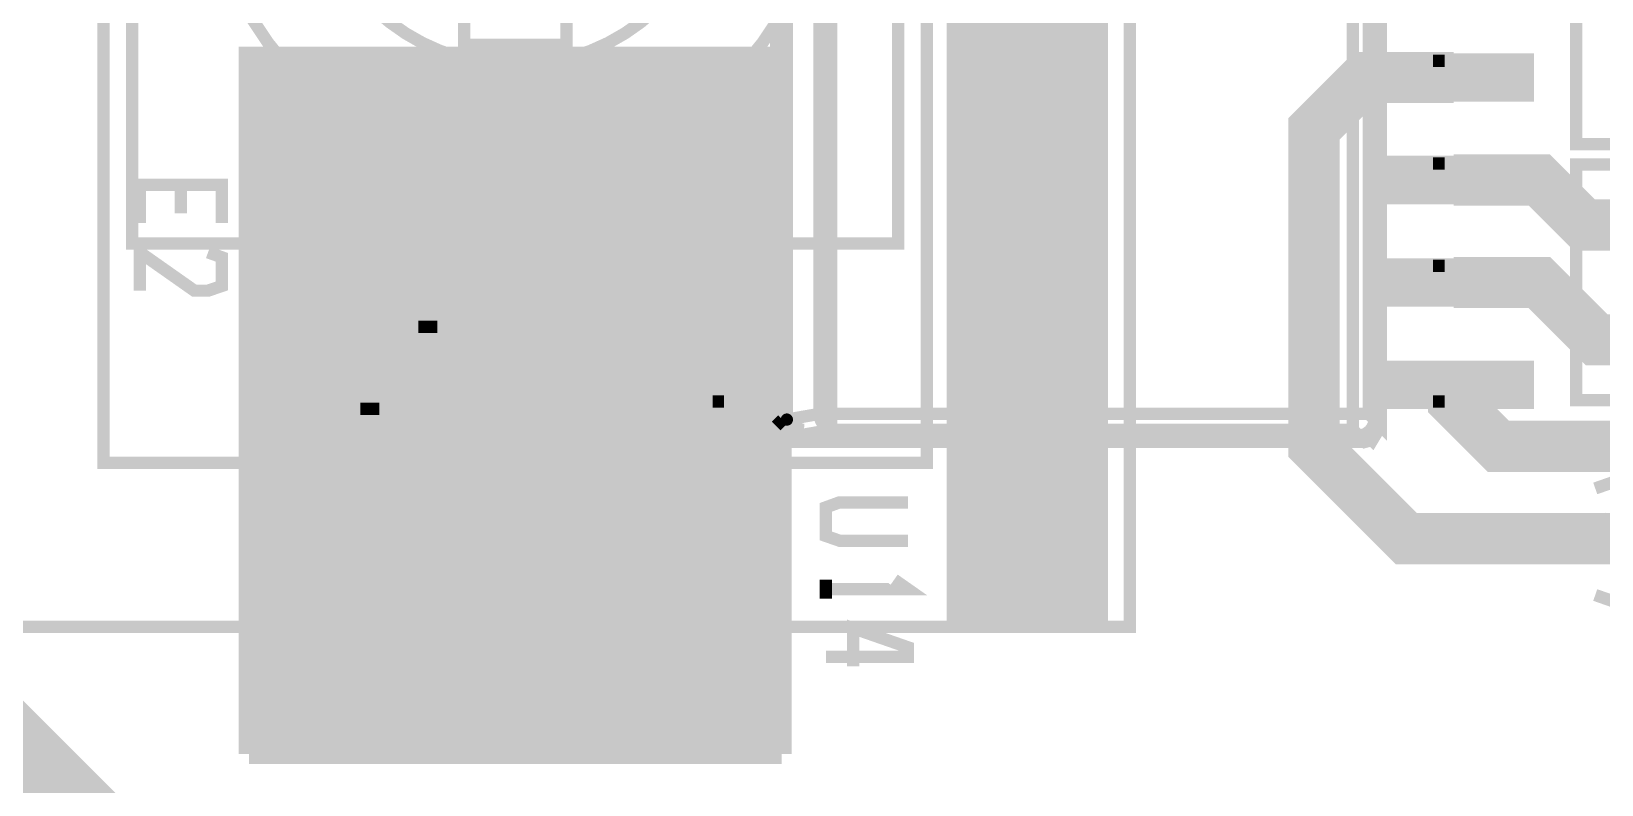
# Model space of a CAD drawing. Extents: x -18 to 155, y -91 to 215.
# Drawn here: x 21.94 to 41.41, y 188.72 to 198.06 of the extents above; entities that cross this region are included whole.
import ezdxf

# ---------------------------------------------------------------- set-up
doc = ezdxf.new("R2010")
doc.units = 0
doc.header["$MEASUREMENT"] = 0
doc.layers.get('0').update_dxf_attribs({"linetype": 'CONTINUOUS'})
for name, color, linetype in [('25-334-0_BOT', 7, 'CONTINUOUS'), ('25-334-0_DRD', 7, 'CONTINUOUS'), ('25-334-0_DRL', 2, 'CONTINUOUS'), ('25-334-0_IN1', 4, 'CONTINUOUS'), ('25-334-0_IN2', 3, 'CONTINUOUS'), ('25-334-0_SMB', 5, 'CONTINUOUS'), ('25-334-0_SMT', 10, 'CONTINUOUS'), ('25-334-0_SPT', 14, 'CONTINUOUS'), ('25-334-0_SSB', 9, 'CONTINUOUS'), ('25-334-0_SST', 12, 'CONTINUOUS'), ('25-334-0_TOP', 11, 'CONTINUOUS'), ('THRUHOLE_TAP', 15, 'CONTINUOUS')]:
    doc.layers.add(name, color=color, linetype=linetype)

# ---------------------------------------------------------------- blocks, each defined once
blk = doc.blocks.new('ROUND_19')
at = {"const_width": 1.24968}
blk.add_lwpolyline([(-0.62484, 0, 1), (0.62484, 0, 1)], format="xyb", close=True, dxfattribs=at)
blk = doc.blocks.new('ROUND_74')
at = {"const_width": 0.7493}
blk.add_lwpolyline([(-0.37465, 0, 1), (0.37465, 0, 1)], format="xyb", close=True, dxfattribs=at)
blk = doc.blocks.new('RECTANGLE_53')
blk.add_solid([(0.99949, 2.20472), (0.99949, -2.20472), (-0.99949, 2.20472), (-0.99949, -2.20472)])
blk = doc.blocks.new('RECTANGLE_54')
blk.add_solid([(0.99949, 0.29972), (0.99949, -0.29972), (-0.99949, 0.29972), (-0.99949, -0.29972)])
blk = doc.blocks.new('ROUND_71')
at = {"const_width": 0.0762}
blk.add_lwpolyline([(-0.0381, 0, 1), (0.0381, 0, 1)], format="xyb", close=True, dxfattribs=at)

msp = doc.modelspace()

# ---------------------------------------------------------------- linework, layer by layer
at = {"layer": '25-334-0_BOT', "const_width": 0.254}
for points in [[(31.242, 197.739), (24.638, 197.739), (24.638, 189.103)], [(24.8666, 197.739), (24.8666, 189.103)], [(25.0952, 197.739), (25.0952, 189.103)], [(25.3238, 197.739), (25.3238, 189.103)], [(25.5524, 197.739), (25.5524, 189.103)], [(25.781, 197.739), (25.781, 189.103)], [(26.0096, 197.739), (26.0096, 189.103)], [(26.2382, 197.739), (26.2382, 189.103)], [(26.4668, 197.739), (26.4668, 189.103)], [(26.6954, 197.739), (26.6954, 189.103)], [(26.924, 197.739), (26.924, 189.103)], [(27.1526, 197.739), (27.1526, 189.103)], [(27.3812, 197.739), (27.3812, 189.103)], [(27.6098, 197.739), (27.6098, 189.103)], [(27.8384, 197.739), (27.8384, 189.103)], [(28.067, 197.739), (28.067, 189.103)], [(28.2956, 197.739), (28.2956, 189.103)], [(28.5242, 197.739), (28.5242, 189.103)], [(28.7528, 197.739), (28.7528, 189.103)], [(28.9814, 197.739), (28.9814, 189.103)], [(29.21, 197.739), (29.21, 189.103)], [(29.4386, 197.739), (29.4386, 189.103)], [(29.6672, 197.739), (29.6672, 189.103)], [(29.8958, 197.739), (29.8958, 189.103)], [(30.1244, 197.739), (30.1244, 189.103)], [(30.353, 197.739), (30.353, 189.103)], [(30.5816, 197.739), (30.5816, 189.103)], [(30.8102, 197.739), (30.8102, 189.103)], [(31.0388, 197.739), (31.0388, 189.103)], [(31.242, 197.739), (31.242, 189.103)], [(31.242, 197.5612), (24.638, 197.5612)], [(31.242, 197.3326), (24.638, 197.3326)], [(31.242, 197.104), (24.638, 197.104)], [(31.242, 196.8754), (24.638, 196.8754)], [(31.242, 196.6468), (24.638, 196.6468)], [(31.242, 196.4182), (24.638, 196.4182)], [(31.242, 196.1896), (24.638, 196.1896)], [(31.242, 195.961), (24.638, 195.961)], [(31.242, 195.7324), (24.638, 195.7324)], [(31.242, 195.5038), (24.638, 195.5038)], [(31.242, 195.2752), (24.638, 195.2752)], [(31.242, 195.0466), (24.638, 195.0466)], [(31.242, 194.818), (24.638, 194.818)], [(31.242, 194.5894), (24.638, 194.5894)], [(31.242, 194.3608), (24.638, 194.3608)], [(31.242, 194.1322), (24.638, 194.1322)], [(31.242, 193.9036), (24.638, 193.9036)], [(31.242, 193.675), (24.638, 193.675)], [(31.242, 193.4464), (24.638, 193.4464)], [(31.242, 193.2178), (24.638, 193.2178)], [(31.242, 192.9892), (24.638, 192.9892)], [(31.242, 192.7606), (24.638, 192.7606)], [(31.242, 192.532), (24.638, 192.532)], [(31.242, 192.3034), (24.638, 192.3034)], [(31.242, 192.0748), (24.638, 192.0748)], [(31.242, 191.8462), (24.638, 191.8462)], [(31.242, 191.6176), (24.638, 191.6176)], [(31.242, 191.389), (24.638, 191.389)], [(31.242, 191.1604), (24.638, 191.1604)], [(31.242, 190.9318), (24.638, 190.9318)], [(31.242, 190.7032), (24.638, 190.7032)], [(31.242, 190.4746), (24.638, 190.4746)], [(31.242, 190.246), (24.638, 190.246)], [(31.242, 190.0174), (24.638, 190.0174)], [(31.242, 189.7888), (24.638, 189.7888)], [(31.242, 189.5602), (24.638, 189.5602)], [(31.242, 189.3316), (24.638, 189.3316)], [(25.019, 189.103), (24.638, 189.103)], [(31.242, 189.103), (25.019, 189.103)]]:
    msp.add_lwpolyline(points, dxfattribs=at)
at = {"layer": '25-334-0_DRD', "const_width": 0.254}
for points in [[(25.4, 195.326), (26.035, 195.961)], [(25.4, 195.834), (25.4, 195.326)], [(26.035, 195.199), (25.4, 195.834)], [(26.035, 195.961), (26.67, 195.326)], [(26.67, 195.834), (26.035, 195.199)], [(26.67, 195.326), (26.67, 195.834)]]:
    msp.add_lwpolyline(points, dxfattribs=at)
at = {"layer": '25-334-0_DRL', "const_width": 1.99898}
for points in [[(34.29, 190.754), (34.29, 204.597)], [(20.447, 204.216), (20.447, 189.738), (24.765, 185.42)]]:
    msp.add_lwpolyline(points, dxfattribs=at)
at = {"layer": '25-334-0_IN1', "const_width": 0.254}
for points in [[(31.242, 197.739), (24.638, 197.739), (24.638, 189.103)], [(24.8666, 197.739), (24.8666, 189.103)], [(25.0952, 197.739), (25.0952, 189.103)], [(25.3238, 197.739), (25.3238, 189.103)], [(25.5524, 197.739), (25.5524, 189.103)], [(25.781, 197.739), (25.781, 189.103)], [(26.0096, 197.739), (26.0096, 189.103)], [(26.2382, 197.739), (26.2382, 189.103)], [(26.4668, 197.739), (26.4668, 189.103)], [(26.6954, 197.739), (26.6954, 189.103)], [(26.924, 197.739), (26.924, 189.103)], [(27.1526, 197.739), (27.1526, 189.103)], [(27.3812, 197.739), (27.3812, 189.103)], [(27.6098, 197.739), (27.6098, 189.103)], [(27.8384, 197.739), (27.8384, 189.103)], [(28.067, 197.739), (28.067, 189.103)], [(28.2956, 197.739), (28.2956, 189.103)], [(28.5242, 197.739), (28.5242, 189.103)], [(28.7528, 197.739), (28.7528, 189.103)], [(28.9814, 197.739), (28.9814, 189.103)], [(29.21, 197.739), (29.21, 189.103)], [(29.4386, 197.739), (29.4386, 189.103)], [(29.6672, 197.739), (29.6672, 189.103)], [(29.8958, 197.739), (29.8958, 189.103)], [(30.1244, 197.739), (30.1244, 189.103)], [(30.353, 197.739), (30.353, 189.103)], [(30.5816, 197.739), (30.5816, 189.103)], [(30.8102, 197.739), (30.8102, 189.103)], [(31.0388, 197.739), (31.0388, 189.103)], [(31.242, 197.739), (31.242, 189.103)], [(31.242, 197.5612), (24.638, 197.5612)], [(31.242, 197.3326), (24.638, 197.3326)], [(31.242, 197.104), (24.638, 197.104)], [(31.242, 196.8754), (24.638, 196.8754)], [(31.242, 196.6468), (24.638, 196.6468)], [(31.242, 196.4182), (24.638, 196.4182)], [(31.242, 196.1896), (24.638, 196.1896)], [(31.242, 195.961), (24.638, 195.961)], [(31.242, 195.7324), (24.638, 195.7324)], [(31.242, 195.5038), (24.638, 195.5038)], [(31.242, 195.2752), (24.638, 195.2752)], [(31.242, 195.0466), (24.638, 195.0466)], [(31.242, 194.818), (24.638, 194.818)], [(31.242, 194.5894), (24.638, 194.5894)], [(31.242, 194.3608), (24.638, 194.3608)], [(31.242, 194.1322), (24.638, 194.1322)], [(31.242, 193.9036), (24.638, 193.9036)], [(31.242, 193.675), (24.638, 193.675)], [(31.242, 193.4464), (24.638, 193.4464)], [(31.242, 193.2178), (24.638, 193.2178)], [(31.242, 192.9892), (24.638, 192.9892)], [(31.242, 192.7606), (24.638, 192.7606)], [(31.242, 192.532), (24.638, 192.532)], [(31.242, 192.3034), (24.638, 192.3034)], [(31.242, 192.0748), (24.638, 192.0748)], [(31.242, 191.8462), (24.638, 191.8462)], [(31.242, 191.6176), (24.638, 191.6176)], [(31.242, 191.389), (24.638, 191.389)], [(31.242, 191.1604), (24.638, 191.1604)], [(31.242, 190.9318), (24.638, 190.9318)], [(31.242, 190.7032), (24.638, 190.7032)], [(31.242, 190.4746), (24.638, 190.4746)], [(31.242, 190.246), (24.638, 190.246)], [(31.242, 190.0174), (24.638, 190.0174)], [(31.242, 189.7888), (24.638, 189.7888)], [(31.242, 189.5602), (24.638, 189.5602)], [(31.242, 189.3316), (24.638, 189.3316)], [(25.019, 189.103), (24.638, 189.103)], [(31.242, 189.103), (25.019, 189.103)]]:
    msp.add_lwpolyline(points, dxfattribs=at)
at = {"layer": '25-334-0_IN2', "const_width": 0.254}
for points in [[(31.242, 197.739), (24.638, 197.739), (24.638, 189.103)], [(24.8666, 197.739), (24.8666, 189.103)], [(25.0952, 197.739), (25.0952, 189.103)], [(25.3238, 197.739), (25.3238, 189.103)], [(25.5524, 197.739), (25.5524, 189.103)], [(25.781, 197.739), (25.781, 189.103)], [(26.0096, 197.739), (26.0096, 189.103)], [(26.2382, 197.739), (26.2382, 189.103)], [(26.4668, 197.739), (26.4668, 189.103)], [(26.6954, 197.739), (26.6954, 189.103)], [(26.924, 197.739), (26.924, 189.103)], [(27.1526, 197.739), (27.1526, 189.103)], [(27.3812, 197.739), (27.3812, 189.103)], [(27.6098, 197.739), (27.6098, 189.103)], [(27.8384, 197.739), (27.8384, 189.103)], [(28.067, 197.739), (28.067, 189.103)], [(28.2956, 197.739), (28.2956, 189.103)], [(28.5242, 197.739), (28.5242, 189.103)], [(28.7528, 197.739), (28.7528, 189.103)], [(28.9814, 197.739), (28.9814, 189.103)], [(29.21, 197.739), (29.21, 189.103)], [(29.4386, 197.739), (29.4386, 189.103)], [(29.6672, 197.739), (29.6672, 189.103)], [(29.8958, 197.739), (29.8958, 189.103)], [(30.1244, 197.739), (30.1244, 189.103)], [(30.353, 197.739), (30.353, 189.103)], [(30.5816, 197.739), (30.5816, 189.103)], [(30.8102, 197.739), (30.8102, 189.103)], [(31.0388, 197.739), (31.0388, 189.103)], [(31.242, 197.739), (31.242, 189.103)], [(31.242, 197.5612), (24.638, 197.5612)], [(31.242, 197.3326), (24.638, 197.3326)], [(31.242, 197.104), (24.638, 197.104)], [(31.242, 196.8754), (24.638, 196.8754)], [(31.242, 196.6468), (24.638, 196.6468)], [(31.242, 196.4182), (24.638, 196.4182)], [(31.242, 196.1896), (24.638, 196.1896)], [(31.242, 195.961), (24.638, 195.961)], [(31.242, 195.7324), (24.638, 195.7324)], [(31.242, 195.5038), (24.638, 195.5038)], [(31.242, 195.2752), (24.638, 195.2752)], [(31.242, 195.0466), (24.638, 195.0466)], [(31.242, 194.818), (24.638, 194.818)], [(31.242, 194.5894), (24.638, 194.5894)], [(31.242, 194.3608), (24.638, 194.3608)], [(31.242, 194.1322), (24.638, 194.1322)], [(31.242, 193.9036), (24.638, 193.9036)], [(31.242, 193.675), (24.638, 193.675)], [(31.242, 193.4464), (24.638, 193.4464)], [(31.242, 193.2178), (24.638, 193.2178)], [(31.242, 192.9892), (24.638, 192.9892)], [(31.242, 192.7606), (24.638, 192.7606)], [(31.242, 192.532), (24.638, 192.532)], [(31.242, 192.3034), (24.638, 192.3034)], [(31.242, 192.0748), (24.638, 192.0748)], [(31.242, 191.8462), (24.638, 191.8462)], [(31.242, 191.6176), (24.638, 191.6176)], [(31.242, 191.389), (24.638, 191.389)], [(31.242, 191.1604), (24.638, 191.1604)], [(31.242, 190.9318), (24.638, 190.9318)], [(31.242, 190.7032), (24.638, 190.7032)], [(31.242, 190.4746), (24.638, 190.4746)], [(31.242, 190.246), (24.638, 190.246)], [(31.242, 190.0174), (24.638, 190.0174)], [(31.242, 189.7888), (24.638, 189.7888)], [(31.242, 189.5602), (24.638, 189.5602)], [(31.242, 189.3316), (24.638, 189.3316)], [(25.019, 189.103), (24.638, 189.103)], [(31.242, 189.103), (25.019, 189.103)]]:
    msp.add_lwpolyline(points, dxfattribs=at)
at = {"layer": '25-334-0_SSB', "const_width": 0.1524}
for points in [[(35.56, 209.2198), (33.0454, 209.2198), (33.0454, 212.2678), (35.56, 212.2678), (35.56, 209.2198), (35.56, 190.6778), (7.62, 190.6778), (7.62, 209.2198), (10.1346, 209.2198), (10.1346, 212.2678), (7.62, 212.2678), (7.62, 209.2198)], [(33.0454, 209.2198), (33.0454, 192.7098), (22.8346, 192.7098), (22.8346, 209.2198)], [(23.1902, 204.9272), (23.1902, 195.4276), (32.6898, 195.4276), (32.6898, 204.9272), (23.1902, 204.9272)], [(28.575, 199.1614), (28.575, 197.8914), (27.305, 197.8914), (27.305, 199.1614)], [(27.94, 196.3674), (27.94, 197.6374)], [(25.83942, 194.056), (25.83942, 194.22618), (25.90038, 194.39382), (26.1366, 194.39382), (26.19502, 194.22618), (26.19502, 193.37782)], [(26.9748, 194.39382), (26.73858, 194.39382)], [(26.85542, 194.39382), (26.85542, 193.37782), (26.73858, 193.548)], [(26.25598, 193.37782), (26.01722, 193.37782)]]:
    msp.add_lwpolyline(points, dxfattribs=at)
for points in [[(24.18334, 199.5424, 0.3659767), (27.94, 196.3674)], [(25.48128, 199.5424, 0.3419815), (27.94, 197.6374)], [(27.94, 196.3674, 0.3659768), (31.69666, 199.5424)], [(27.94, 197.6374, 0.3419817), (30.39872, 199.5424)]]:
    msp.add_lwpolyline(points, format="xyb", dxfattribs=at)
at = {"layer": '25-334-0_SST', "const_width": 0.1524}
for points in [[(31.19628, 193.07556), (31.37154, 192.96888), (31.19882, 193.07556), (31.19628, 193.0781), (31.17596, 193.167), (31.17596, 193.16954), (31.17596, 203.07046), (31.17596, 203.073), (31.28264, 203.24572)], [(31.85668, 203.11872), (38.3286, 203.11872), (38.3286, 202.92314), (38.3286, 193.31686), (31.85668, 193.31686), (31.85668, 202.92314), (31.71444, 202.92314)], [(31.30804, 193.24574), (31.2547, 193.24574), (31.2547, 202.99426), (31.30804, 202.99426), (31.30804, 193.24574), (31.71444, 193.31686)], [(31.30804, 202.99426), (31.71444, 202.92314), (31.71444, 193.31686), (31.85668, 193.31686), (31.85668, 193.11874), (31.45028, 193.04762)], [(38.52418, 202.92314), (38.52418, 193.31686), (38.3286, 193.31686), (38.3286, 193.11874)], [(42.7355, 196.6595), (42.7355, 199.5805), (41.0972, 199.5805), (41.0972, 196.6595), (42.7355, 196.6595)], [(38.67404, 198.54926), (38.67404, 197.69074), (38.67404, 197.27926), (38.67404, 196.42074), (38.67404, 196.00926), (38.67404, 195.15074), (38.67404, 194.73926), (38.67404, 193.88074), (38.67404, 193.46926), (38.91788, 193.46926), (39.32174, 193.46926), (39.32174, 193.88074), (39.46398, 193.88074), (39.6113, 193.88074), (39.6113, 193.46926), (40.09136, 193.46926), (40.09136, 193.88074), (39.6113, 193.88074)], [(31.17596, 193.46926), (30.93212, 193.46926), (30.93212, 197.69074), (30.52826, 197.69074), (30.38602, 197.69074), (30.38602, 193.46926), (30.2387, 193.46926), (29.7561, 193.46926), (29.7561, 197.69074), (30.2387, 197.69074), (30.38602, 197.69074)], [(30.2387, 197.69074), (30.2387, 193.46926)], [(30.52826, 197.69074), (30.52826, 193.46926), (30.93212, 193.46926)], [(30.93212, 197.69074), (31.17596, 197.69074)], [(38.67404, 197.69074), (38.91788, 197.69074), (38.91788, 197.27926), (39.32174, 197.27926), (39.46398, 197.27926), (39.46398, 197.69074), (39.6113, 197.69074), (40.09136, 197.69074), (40.09136, 197.27926), (39.6113, 197.27926), (39.46398, 197.27926)], [(39.32174, 197.27926), (39.32174, 197.69074), (38.91788, 197.69074)], [(39.46398, 197.69074), (39.32174, 197.69074)], [(39.6113, 197.27926), (39.6113, 197.69074)], [(38.91788, 197.27926), (38.67404, 197.27926)], [(38.67404, 196.42074), (38.91788, 196.42074), (38.91788, 196.00926), (39.32174, 196.00926), (39.46398, 196.00926), (39.46398, 196.42074), (39.6113, 196.42074), (40.09136, 196.42074), (40.09136, 196.00926), (39.6113, 196.00926), (39.46398, 196.00926)], [(39.32174, 196.00926), (39.32174, 196.42074), (38.91788, 196.42074)], [(39.46398, 196.42074), (39.32174, 196.42074)], [(39.6113, 196.00926), (39.6113, 196.42074)], [(42.7355, 193.4845), (42.7355, 196.4055), (41.0972, 196.4055), (41.0972, 193.4845), (42.7355, 193.4845)], [(23.28418, 195.6816), (23.28418, 196.15658), (24.30018, 196.15658), (24.30018, 195.6816)], [(23.79218, 195.80098), (23.79218, 196.15658)], [(38.91788, 196.00926), (38.67404, 196.00926)], [(23.28418, 194.8434), (23.28418, 195.31838), (23.95982, 194.8434), (24.13, 194.8434), (24.30018, 194.90182), (24.30018, 195.25742), (24.13, 195.31838)], [(38.67404, 195.15074), (38.91788, 195.15074), (38.91788, 194.73926), (39.32174, 194.73926), (39.46398, 194.73926), (39.46398, 195.15074), (39.6113, 195.15074), (40.09136, 195.15074), (40.09136, 194.73926), (39.6113, 194.73926), (39.46398, 194.73926)], [(39.32174, 194.73926), (39.32174, 195.15074), (38.91788, 195.15074)], [(39.46398, 195.15074), (39.32174, 195.15074)], [(39.6113, 194.73926), (39.6113, 195.15074)], [(38.91788, 194.73926), (38.67404, 194.73926)], [(38.91788, 193.88074), (38.67404, 193.88074)], [(38.91788, 193.46926), (38.91788, 193.88074), (39.32174, 193.88074)], [(39.46398, 193.88074), (39.46398, 193.46926), (39.6113, 193.46926)], [(30.38602, 193.46926), (30.52826, 193.46926)], [(38.52418, 193.31686), (38.67404, 193.167), (38.67404, 193.16954), (38.67404, 193.46926)], [(39.46398, 193.46926), (39.32174, 193.46926)], [(31.2547, 193.24574), (31.17596, 193.167)], [(31.85668, 193.11874), (38.3286, 193.11874), (38.47846, 192.96888), (38.56482, 192.99174), (38.56736, 192.9892), (38.67404, 193.167), (38.56736, 192.99174)], [(31.45028, 193.04762), (31.37154, 192.96888), (31.37408, 192.96888), (38.47592, 192.96888), (38.47846, 192.96888)], [(41.84142, 192.86728), (41.84142, 192.51168), (42.00906, 192.3923), (42.17924, 192.3923), (42.34942, 192.51168), (42.34942, 192.86728), (41.33342, 192.86728)], [(41.84142, 192.5701), (41.33342, 192.3923)], [(32.80918, 191.7446), (31.96082, 191.7446), (31.79318, 191.80302), (31.79318, 192.15862), (31.96082, 192.21958), (32.80918, 192.21958)], [(41.50106, 192.02908), (41.33342, 191.9097), (41.33342, 191.67348), (41.50106, 191.5541), (41.67124, 191.5541), (42.00906, 191.79286), (42.34942, 191.5541), (42.34942, 192.02908)], [(31.79318, 191.02578), (31.79318, 191.262)], [(31.79318, 191.14262), (32.80918, 191.14262), (32.639, 191.262)], [(41.33342, 191.0715), (42.34942, 190.7159), (42.34942, 191.19088)], [(32.131, 190.18758), (32.131, 190.66002), (32.80918, 190.4238), (32.80918, 190.30442), (31.79318, 190.30442)]]:
    msp.add_lwpolyline(points, dxfattribs=at)
for points in [[(26.035, 196.99986, 0.4142136), (24.61514, 195.58)], [(27.45486, 195.58, 0.4142136), (26.035, 196.99986)], [(24.61514, 195.58, 0.4142136), (26.035, 194.16014)], [(26.035, 194.16014, 0.4142136), (27.45486, 195.58)], [(31.32582, 193.31686, 0.3925712), (31.5214, 193.11874)], [(31.71444, 193.31686, 0.3228256), (31.85668, 193.11874)], [(31.30804, 193.24574, 0.319659), (31.45028, 193.04762)], [(38.39972, 193.04762, 0.3925685), (38.5953, 193.24574)]]:
    msp.add_lwpolyline(points, format="xyb", dxfattribs=at)
at = {"layer": '25-334-0_TOP'}
for points, const_width in [([(31.242, 197.739), (24.638, 197.739), (24.638, 189.103)], 0.254), ([(24.8666, 197.739), (24.8666, 189.103)], 0.254), ([(25.0952, 197.739), (25.0952, 189.103)], 0.254), ([(25.3238, 197.739), (25.3238, 189.103)], 0.254), ([(25.5524, 197.739), (25.5524, 189.103)], 0.254), ([(25.781, 197.739), (25.781, 189.103)], 0.254), ([(26.0096, 197.739), (26.0096, 189.103)], 0.254), ([(26.2382, 197.739), (26.2382, 189.103)], 0.254), ([(26.4668, 197.739), (26.4668, 189.103)], 0.254), ([(26.6954, 197.739), (26.6954, 189.103)], 0.254), ([(26.924, 197.739), (26.924, 189.103)], 0.254), ([(27.1526, 197.739), (27.1526, 189.103)], 0.254), ([(27.3812, 197.739), (27.3812, 189.103)], 0.254), ([(27.6098, 197.739), (27.6098, 189.103)], 0.254), ([(27.8384, 197.739), (27.8384, 189.103)], 0.254), ([(28.067, 197.739), (28.067, 189.103)], 0.254), ([(28.2956, 197.739), (28.2956, 189.103)], 0.254), ([(28.5242, 197.739), (28.5242, 189.103)], 0.254), ([(28.7528, 197.739), (28.7528, 189.103)], 0.254), ([(28.9814, 197.739), (28.9814, 189.103)], 0.254), ([(29.21, 197.739), (29.21, 189.103)], 0.254), ([(29.4386, 197.739), (29.4386, 189.103)], 0.254), ([(29.6672, 197.739), (29.6672, 189.103)], 0.254), ([(29.8958, 197.739), (29.8958, 189.103)], 0.254), ([(30.1244, 197.739), (30.1244, 189.103)], 0.254), ([(30.353, 197.739), (30.353, 189.103)], 0.254), ([(30.5816, 197.739), (30.5816, 189.103)], 0.254), ([(30.8102, 197.739), (30.8102, 189.103)], 0.254), ([(31.0388, 197.739), (31.0388, 189.103)], 0.254), ([(31.242, 197.739), (31.242, 189.103)], 0.254), ([(31.242, 197.5612), (24.638, 197.5612)], 0.254), ([(53.34, 182.9308), (53.34, 182.499), (52.451, 181.61), (44.958, 181.61), (43.688, 182.88), (43.688, 190.627), (42.545, 191.77), (38.989, 191.77), (37.846, 192.913), (37.846, 196.85), (38.481, 197.485), (39.57574, 197.485)], 0.635), ([(31.242, 197.3326), (24.638, 197.3326)], 0.254), ([(31.242, 197.104), (24.638, 197.104)], 0.254), ([(31.242, 196.8754), (24.638, 196.8754)], 0.254), ([(31.242, 196.6468), (24.638, 196.6468)], 0.254), ([(31.242, 196.4182), (24.638, 196.4182)], 0.254), ([(41.91, 195.6562), (41.1988, 195.6562), (40.64, 196.215), (39.57574, 196.215)], 0.635), ([(31.242, 196.1896), (24.638, 196.1896)], 0.254), ([(31.242, 195.961), (24.638, 195.961)], 0.254), ([(30.27426, 195.58), (26.035, 195.58)], 0.635), ([(31.242, 195.7324), (24.638, 195.7324)], 0.254), ([(31.242, 195.5038), (24.638, 195.5038)], 0.254), ([(31.242, 195.2752), (24.638, 195.2752)], 0.254), ([(31.242, 195.0466), (24.638, 195.0466)], 0.254), ([(41.91, 194.2338), (41.3512, 194.2338), (40.64, 194.945), (39.57574, 194.945)], 0.635), ([(31.242, 194.818), (24.638, 194.818)], 0.254), ([(31.242, 194.5894), (24.638, 194.5894)], 0.254), ([(31.242, 194.3608), (24.638, 194.3608)], 0.254), ([(31.242, 194.1322), (24.638, 194.1322)], 0.254), ([(31.242, 193.9036), (24.638, 193.9036)], 0.254), ([(45.593, 192.913), (40.132, 192.913), (39.57574, 193.46926), (39.57574, 193.675)], 0.635), ([(31.242, 193.675), (24.638, 193.675)], 0.254), ([(31.242, 193.4464), (24.638, 193.4464)], 0.254), ([(31.242, 193.2178), (24.638, 193.2178)], 0.254), ([(31.242, 192.9892), (24.638, 192.9892)], 0.254), ([(31.242, 192.7606), (24.638, 192.7606)], 0.254), ([(31.242, 192.532), (24.638, 192.532)], 0.254), ([(31.242, 192.3034), (24.638, 192.3034)], 0.254), ([(31.242, 192.0748), (24.638, 192.0748)], 0.254), ([(31.242, 191.8462), (24.638, 191.8462)], 0.254), ([(31.242, 191.6176), (24.638, 191.6176)], 0.254), ([(31.242, 191.389), (24.638, 191.389)], 0.254), ([(31.242, 191.1604), (24.638, 191.1604)], 0.254), ([(31.242, 190.9318), (24.638, 190.9318)], 0.254), ([(31.242, 190.7032), (24.638, 190.7032)], 0.254), ([(31.242, 190.4746), (24.638, 190.4746)], 0.254), ([(31.242, 190.246), (24.638, 190.246)], 0.254), ([(31.242, 190.0174), (24.638, 190.0174)], 0.254), ([(31.242, 189.7888), (24.638, 189.7888)], 0.254), ([(31.242, 189.5602), (24.638, 189.5602)], 0.254), ([(31.242, 189.3316), (24.638, 189.3316)], 0.254), ([(25.019, 189.103), (24.638, 189.103)], 0.254), ([(31.242, 189.103), (25.019, 189.103)], 0.254)]:
    msp.add_lwpolyline(points, dxfattribs=dict(at, const_width=const_width))

# ---------------------------------------------------------------- block references
at = {"layer": '25-334-0_BOT'}
msp.add_blockref('ROUND_19', (26.035, 195.58), dxfattribs=at)
at = {"layer": '25-334-0_DRL'}
msp.add_blockref('ROUND_74', (26.035, 195.58), dxfattribs=at)
at = {"layer": '25-334-0_IN1'}
msp.add_blockref('ROUND_19', (26.035, 195.58), dxfattribs=at)
at = {"layer": '25-334-0_IN2'}
msp.add_blockref('ROUND_19', (26.035, 195.58), dxfattribs=at)
at = {"layer": '25-334-0_SMB'}
msp.add_blockref('ROUND_19', (26.035, 195.58), dxfattribs=at)
at = {"layer": '25-334-0_SMT'}
for name, p in [('RECTANGLE_53', (30.27426, 195.58)), ('RECTANGLE_54', (39.57574, 197.485)), ('ROUND_19', (26.035, 195.58)), ('RECTANGLE_54', (39.57574, 196.215)), ('RECTANGLE_54', (39.57574, 194.945)), ('RECTANGLE_54', (39.57574, 193.675))]:
    msp.add_blockref(name, p, dxfattribs=at)
at = {"layer": '25-334-0_SPT'}
for name, p in [('RECTANGLE_53', (30.27426, 195.58)), ('RECTANGLE_54', (39.57574, 197.485)), ('RECTANGLE_54', (39.57574, 196.215)), ('RECTANGLE_54', (39.57574, 194.945)), ('RECTANGLE_54', (39.57574, 193.675))]:
    msp.add_blockref(name, p, dxfattribs=at)
at = {"layer": '25-334-0_SST'}
msp.add_blockref('ROUND_71', (31.30804, 193.24574), dxfattribs=at)
at = {"layer": '25-334-0_TOP'}
for name, p in [('RECTANGLE_53', (30.27426, 195.58)), ('RECTANGLE_54', (39.57574, 197.485)), ('ROUND_19', (26.035, 195.58)), ('RECTANGLE_54', (39.57574, 196.215)), ('RECTANGLE_54', (39.57574, 194.945)), ('RECTANGLE_54', (39.57574, 193.675))]:
    msp.add_blockref(name, p, dxfattribs=at)
at = {"layer": 'THRUHOLE_TAP'}
msp.add_blockref('ROUND_74', (26.035, 195.58), dxfattribs=at)

doc.saveas('drawing.dxf')
